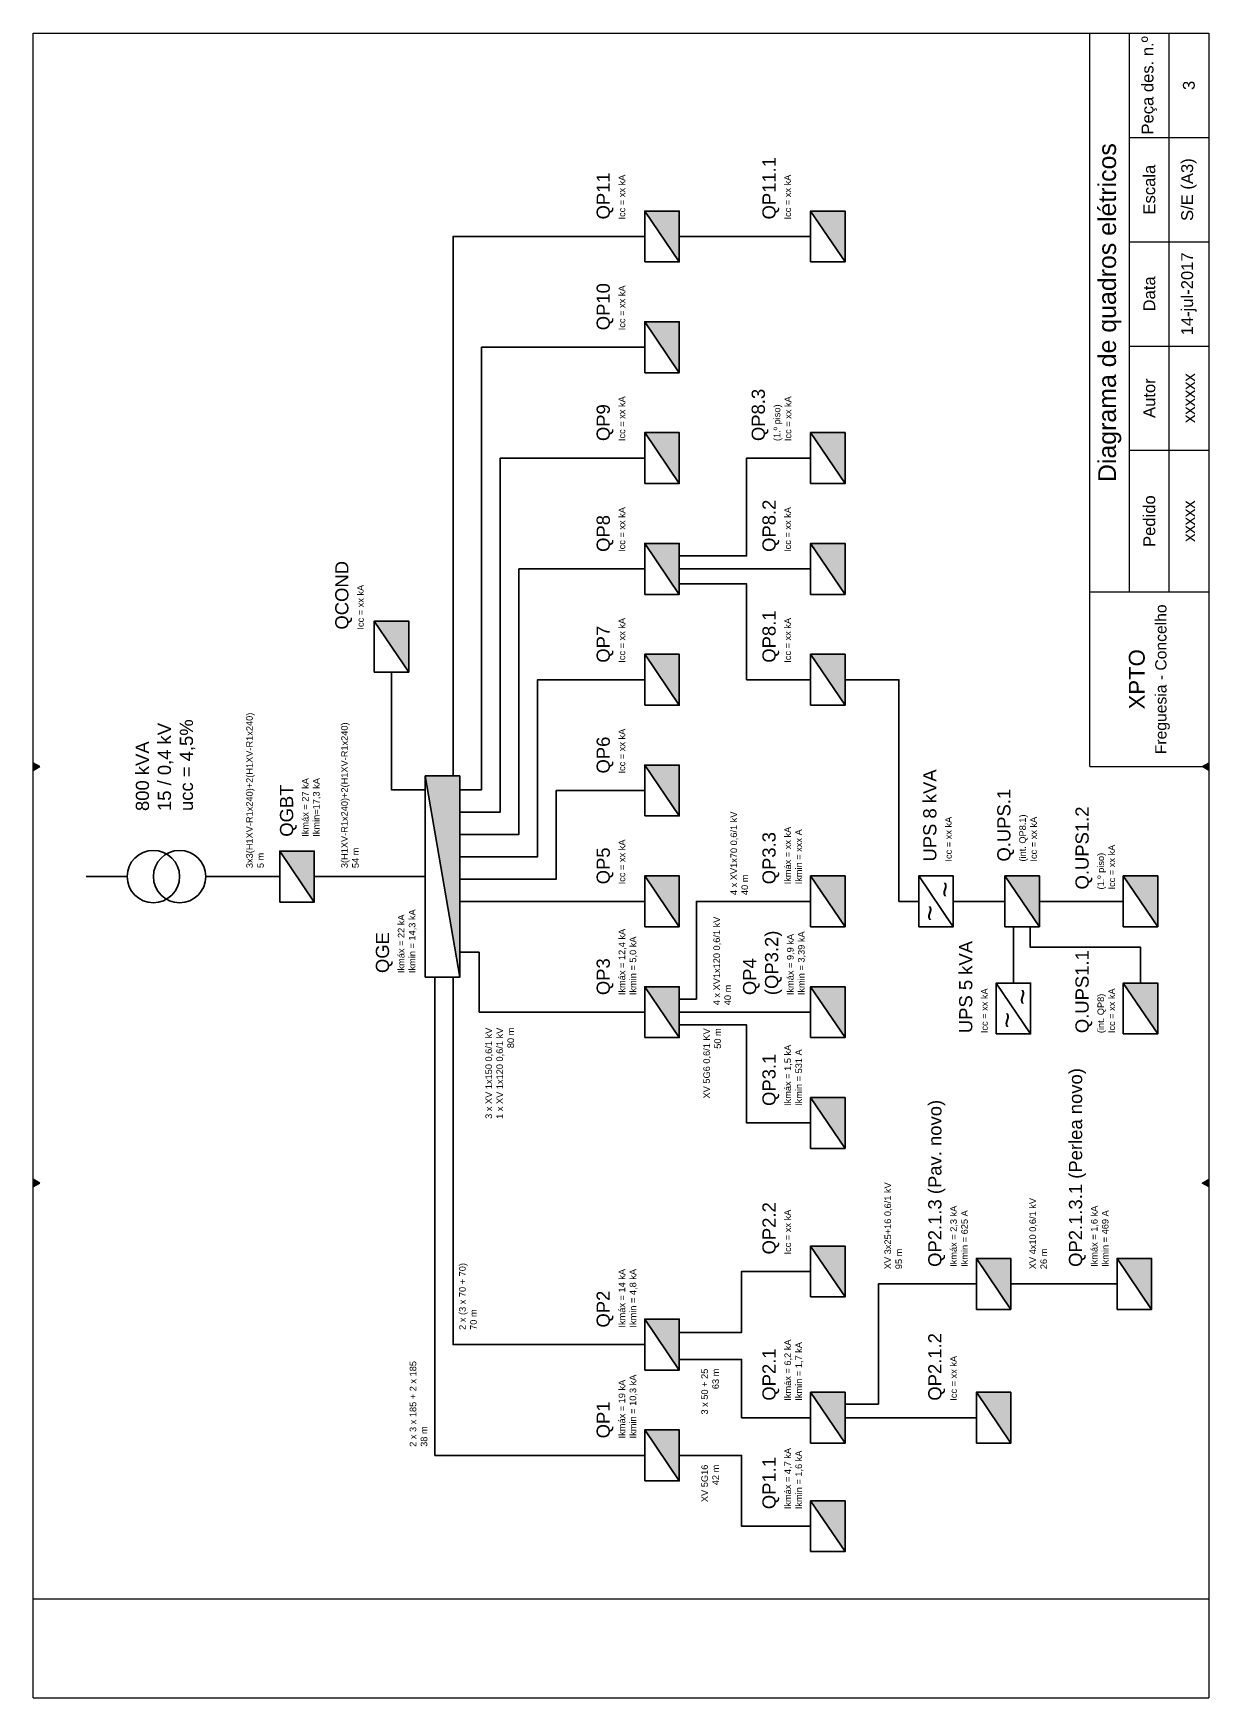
# Model space of a CAD drawing. Header units: millimetres. Extents: x -32 to 1412, y -324 to 2887.
# Drawn here: x 970.3 to 1148.5, y 1525.8 to 1778.1 of the extents above; entities that cross this region are included whole.
import ezdxf

# ---------------------------------------------------------------- set-up
doc = ezdxf.new("R2010")
doc.units = ezdxf.units.MM
doc.header["$LTSCALE"] = 0.5
doc.layers.get('0').update_dxf_attribs({"linetype": 'CONTINUOUS'})
doc.layers.add('ESQUADRIA', color=7, linetype='CONTINUOUS')
doc.layers.add('quadros eletricos', color=3, linetype='CONTINUOUS', lineweight=30)
doc.styles.add('Arial nw', font='ARIALN.TTF')
doc.styles.add('ITED_3', font='romans.shx', dxfattribs={"width": 0.9, "height": 0.1})

msp = doc.modelspace()

# ---------------------------------------------------------------- hatches: boundary and pattern name
for points in [[(971.284, 1666.91), (970.287, 1667.486), (970.287, 1666.334)], [(1147.514, 1666.91), (1148.511, 1667.486), (1148.511, 1666.334)], [(971.284, 1603.782), (970.287, 1604.358), (970.287, 1603.206)], [(1147.514, 1603.782), (1148.511, 1604.358), (1148.511, 1603.206)]]:
    msp.add_hatch(color=7).paths.add_polyline_path(points)
at = {"layer": 'quadros eletricos'}
for points in [[(1062.994, 1751.129), (1068.222, 1743.409), (1068.222, 1751.129)], [(1088.135, 1751.129), (1093.363, 1743.409), (1093.363, 1751.129)], [(1062.994, 1734.332), (1068.222, 1726.612), (1068.222, 1734.332)], [(1062.994, 1717.535), (1068.222, 1709.815), (1068.222, 1717.535)], [(1088.135, 1717.535), (1093.363, 1709.815), (1093.363, 1717.535)], [(1062.994, 1700.738), (1068.222, 1693.018), (1068.222, 1700.738)], [(1088.135, 1700.738), (1093.363, 1693.018), (1093.363, 1700.738)], [(1021.977, 1688.959), (1027.205, 1681.24), (1027.205, 1688.959)], [(1062.994, 1683.941), (1068.222, 1676.221), (1068.222, 1683.941)], [(1088.135, 1683.941), (1093.363, 1676.221), (1093.363, 1683.941)], [(1034.951, 1634.991), (1034.951, 1665.49), (1029.723, 1665.49)], [(1062.994, 1667.143), (1068.222, 1659.424), (1068.222, 1667.143)], [(1007.65, 1654.1), (1012.878, 1646.38), (1012.878, 1654.1)], [(1062.994, 1650.346), (1068.222, 1642.627), (1068.222, 1650.346)], [(1088.135, 1650.346), (1093.363, 1642.627), (1093.363, 1650.346)], [(1117.606, 1650.346), (1122.834, 1642.627), (1122.834, 1650.346)], [(1135.554, 1650.346), (1140.782, 1642.627), (1140.782, 1650.346)], [(1062.994, 1633.549), (1068.222, 1625.83), (1068.222, 1633.549)], [(1088.135, 1633.549), (1093.363, 1625.83), (1093.363, 1633.549)], [(1135.554, 1634.102), (1140.782, 1626.382), (1140.782, 1634.102)], [(1088.135, 1616.752), (1093.363, 1609.032), (1093.363, 1616.752)], [(1088.135, 1594.241), (1093.363, 1586.522), (1093.363, 1594.241)], [(1113.276, 1592.359), (1118.504, 1584.639), (1118.504, 1592.359)], [(1134.608, 1592.359), (1139.836, 1584.639), (1139.836, 1592.359)], [(1062.994, 1583.158), (1068.222, 1575.438), (1068.222, 1583.158)], [(1088.135, 1572.075), (1093.363, 1564.355), (1093.363, 1572.075)], [(1113.276, 1572.075), (1118.504, 1564.355), (1118.504, 1572.075)], [(1062.994, 1566.361), (1068.222, 1558.641), (1068.222, 1566.361)], [(1088.135, 1555.63), (1093.363, 1547.91), (1093.363, 1555.63)]]:
    msp.add_hatch(color=256, dxfattribs=at).paths.add_polyline_path(points)

# ---------------------------------------------------------------- linework, layer by layer
for p, q in [((1130.509, 1666.91), (1148.511, 1666.91)), ((1148.511, 1651.908), (1148.511, 1525.771))]:
    msp.add_line(p, q)
at = {"color": 7}
for points in [[(971.284, 1666.91), (970.287, 1667.486), (970.287, 1666.334)], [(1147.514, 1666.91), (1148.511, 1667.486), (1148.511, 1666.334)], [(971.284, 1603.782), (970.287, 1604.358), (970.287, 1603.206)], [(1147.514, 1603.782), (1148.511, 1604.358), (1148.511, 1603.206)]]:
    msp.add_lwpolyline(points, close=True, dxfattribs=at)
at = {"layer": 'ESQUADRIA'}
for p, q in [((970.287, 1525.771), (970.287, 1778.067)), ((970.287, 1778.067), (1148.511, 1778.067)), ((1130.509, 1666.91), (1130.509, 1778.067)), ((1136.51, 1693.378), (1136.51, 1778.067)), ((1142.511, 1693.378), (1142.511, 1778.067)), ((1148.511, 1778.067), (1148.511, 1651.908)), ((1136.51, 1762.267), (1148.511, 1762.267)), ((1136.51, 1746.466), (1148.511, 1746.466)), ((1136.51, 1730.665), (1148.511, 1730.665)), ((1136.51, 1714.864), (1148.511, 1714.864)), ((1136.51, 1693.378), (1136.51, 1714.864)), ((1130.509, 1693.378), (1148.511, 1693.378)), ((970.287, 1540.773), (1148.511, 1540.773)), ((970.287, 1525.771), (1148.511, 1525.771))]:
    msp.add_line(p, q, dxfattribs=at)
at = {"layer": 'quadros eletricos'}
for p, q in [((1068.222, 1743.409), (1062.994, 1751.129)), ((1093.363, 1743.409), (1088.135, 1751.129)), ((1068.222, 1747.269), (1088.135, 1747.269)), ((1068.222, 1726.612), (1062.994, 1734.332)), ((1068.222, 1709.815), (1062.994, 1717.535)), ((1093.363, 1709.815), (1088.135, 1717.535)), ((1068.222, 1693.018), (1062.994, 1700.738)), ((1093.363, 1693.018), (1088.135, 1700.738)), ((1027.205, 1681.24), (1021.977, 1688.959)), ((1068.222, 1676.221), (1062.994, 1683.941)), ((1093.363, 1676.221), (1088.135, 1683.941)), ((1034.951, 1634.991), (1029.723, 1665.49)), ((1068.222, 1659.424), (1062.994, 1667.143)), ((1012.878, 1646.38), (1007.65, 1654.1)), ((984.52, 1650.24), (978.326, 1650.24)), ((978.326, 1650.24), (984.52, 1650.24)), ((996.438, 1650.24), (1007.65, 1650.24)), ((1012.878, 1650.24), (1029.723, 1650.24)), ((1068.222, 1642.627), (1062.994, 1650.346)), ((1093.363, 1642.627), (1088.135, 1650.346)), ((1109.769, 1642.627), (1104.541, 1650.346)), ((1122.834, 1642.627), (1117.606, 1650.346)), ((1140.782, 1642.627), (1135.554, 1650.346)), ((1109.769, 1646.487), (1117.606, 1646.487)), ((1118.9, 1642.627), (1118.9, 1634.102)), ((1037.918, 1638.803), (1034.951, 1638.803)), ((1068.222, 1625.83), (1062.994, 1633.549)), ((1093.363, 1625.83), (1088.135, 1633.549)), ((1121.514, 1626.382), (1116.286, 1634.102)), ((1140.782, 1626.382), (1135.554, 1634.102)), ((1093.363, 1609.032), (1088.135, 1616.752)), ((1093.363, 1586.522), (1088.135, 1594.241)), ((1118.504, 1584.639), (1113.276, 1592.359)), ((1139.836, 1584.639), (1134.608, 1592.359)), ((1068.222, 1575.438), (1062.994, 1583.158)), ((1093.363, 1564.355), (1088.135, 1572.075)), ((1118.504, 1564.355), (1113.276, 1572.075)), ((1068.222, 1558.641), (1062.994, 1566.361)), ((1093.363, 1547.91), (1088.135, 1555.63))]:
    msp.add_line(p, q, dxfattribs=at)
at = {"layer": 'quadros eletricos', "ltscale": 10}
for p, q in [((1062.994, 1646.487), (1034.951, 1646.487)), ((1122.834, 1646.487), (1135.554, 1646.487)), ((1118.504, 1588.499), (1134.608, 1588.499))]:
    msp.add_line(p, q, dxfattribs=at)
at = {"layer": 'quadros eletricos'}
for points in [[(1062.994, 1743.409), (1062.994, 1751.129), (1068.222, 1751.129), (1068.222, 1743.409)], [(1088.135, 1743.409), (1088.135, 1751.129), (1093.363, 1751.129), (1093.363, 1743.409)], [(1062.994, 1726.612), (1062.994, 1734.332), (1068.222, 1734.332), (1068.222, 1726.612)], [(1062.994, 1709.815), (1062.994, 1717.535), (1068.222, 1717.535), (1068.222, 1709.815)], [(1088.135, 1709.815), (1088.135, 1717.535), (1093.363, 1717.535), (1093.363, 1709.815)], [(1062.994, 1693.018), (1062.994, 1700.738), (1068.222, 1700.738), (1068.222, 1693.018)], [(1088.135, 1693.018), (1088.135, 1700.738), (1093.363, 1700.738), (1093.363, 1693.018)], [(1021.977, 1681.24), (1021.977, 1688.959), (1027.205, 1688.959), (1027.205, 1681.24)], [(1062.994, 1676.221), (1062.994, 1683.941), (1068.222, 1683.941), (1068.222, 1676.221)], [(1088.135, 1676.221), (1088.135, 1683.941), (1093.363, 1683.941), (1093.363, 1676.221)], [(1029.723, 1634.991), (1029.723, 1665.49), (1034.951, 1665.49), (1034.951, 1634.991)], [(1062.994, 1659.424), (1062.994, 1667.143), (1068.222, 1667.143), (1068.222, 1659.424)], [(1007.65, 1646.38), (1007.65, 1654.1), (1012.878, 1654.1), (1012.878, 1646.38)], [(1062.994, 1642.627), (1062.994, 1650.346), (1068.222, 1650.346), (1068.222, 1642.627)], [(1088.135, 1642.627), (1088.135, 1650.346), (1093.363, 1650.346), (1093.363, 1642.627)], [(1104.541, 1642.627), (1104.541, 1650.346), (1109.769, 1650.346), (1109.769, 1642.627)], [(1117.606, 1642.627), (1117.606, 1650.346), (1122.834, 1650.346), (1122.834, 1642.627)], [(1135.554, 1642.627), (1135.554, 1650.346), (1140.782, 1650.346), (1140.782, 1642.627)], [(1062.994, 1625.83), (1062.994, 1633.549), (1068.222, 1633.549), (1068.222, 1625.83)], [(1088.135, 1625.83), (1088.135, 1633.549), (1093.363, 1633.549), (1093.363, 1625.83)], [(1116.286, 1626.382), (1116.286, 1634.102), (1121.514, 1634.102), (1121.514, 1626.382)], [(1135.554, 1626.382), (1135.554, 1634.102), (1140.782, 1634.102), (1140.782, 1626.382)], [(1088.135, 1609.032), (1088.135, 1616.752), (1093.363, 1616.752), (1093.363, 1609.032)], [(1088.135, 1586.522), (1088.135, 1594.241), (1093.363, 1594.241), (1093.363, 1586.522)], [(1113.276, 1584.639), (1113.276, 1592.359), (1118.504, 1592.359), (1118.504, 1584.639)], [(1134.608, 1584.639), (1134.608, 1592.359), (1139.836, 1592.359), (1139.836, 1584.639)], [(1062.994, 1575.438), (1062.994, 1583.158), (1068.222, 1583.158), (1068.222, 1575.438)], [(1088.135, 1564.355), (1088.135, 1572.075), (1093.363, 1572.075), (1093.363, 1564.355)], [(1113.276, 1564.355), (1113.276, 1572.075), (1118.504, 1572.075), (1118.504, 1564.355)], [(1062.994, 1558.641), (1062.994, 1566.361), (1068.222, 1566.361), (1068.222, 1558.641)], [(1088.135, 1547.91), (1088.135, 1555.63), (1093.363, 1555.63), (1093.363, 1547.91)]]:
    msp.add_lwpolyline(points, close=True, dxfattribs=at)
for points in [[(1062.994, 1751.129), (1068.222, 1743.409), (1068.222, 1751.129), (1062.994, 1751.129)], [(1088.135, 1751.129), (1093.363, 1743.409), (1093.363, 1751.129), (1088.135, 1751.129)], [(1033.932, 1665.49), (1033.932, 1747.269), (1062.994, 1747.269)], [(1062.994, 1734.332), (1068.222, 1726.612), (1068.222, 1734.332), (1062.994, 1734.332)], [(1062.994, 1717.535), (1068.222, 1709.815), (1068.222, 1717.535), (1062.994, 1717.535)], [(1088.135, 1717.535), (1093.363, 1709.815), (1093.363, 1717.535), (1088.135, 1717.535)], [(1068.222, 1698.852), (1078.452, 1698.852), (1078.452, 1713.675), (1088.135, 1713.675)], [(1062.994, 1700.738), (1068.222, 1693.018), (1068.222, 1700.738), (1062.994, 1700.738)], [(1088.135, 1700.738), (1093.363, 1693.018), (1093.363, 1700.738), (1088.135, 1700.738)], [(1068.222, 1696.878), (1088.135, 1696.878)], [(1068.222, 1694.61), (1078.452, 1694.61), (1078.452, 1680.081), (1088.135, 1680.081)], [(1021.977, 1688.959), (1027.205, 1681.24), (1027.205, 1688.959), (1021.977, 1688.959)], [(1062.994, 1683.941), (1068.222, 1676.221), (1068.222, 1683.941), (1062.994, 1683.941)], [(1088.135, 1683.941), (1093.363, 1676.221), (1093.363, 1683.941), (1088.135, 1683.941)], [(1029.723, 1663.394), (1024.591, 1663.394), (1024.591, 1681.24)], [(1034.951, 1634.991), (1034.951, 1665.49), (1029.723, 1665.49), (1034.951, 1634.991)], [(1062.994, 1667.143), (1068.222, 1659.424), (1068.222, 1667.143), (1062.994, 1667.143)], [(1007.65, 1654.1), (1012.878, 1646.38), (1012.878, 1654.1), (1007.65, 1654.1)], [(1062.994, 1650.346), (1068.222, 1642.627), (1068.222, 1650.346), (1062.994, 1650.346)], [(1088.135, 1650.346), (1093.363, 1642.627), (1093.363, 1650.346), (1088.135, 1650.346)], [(1117.606, 1650.346), (1122.834, 1642.627), (1122.834, 1650.346), (1117.606, 1650.346)], [(1135.554, 1650.346), (1140.782, 1642.627), (1140.782, 1650.346), (1135.554, 1650.346)], [(1121.462, 1642.627), (1121.462, 1639.521), (1138.168, 1639.521), (1138.168, 1634.102)], [(1037.918, 1638.803), (1037.918, 1629.689), (1062.994, 1629.689)], [(1031.187, 1634.991), (1031.187, 1562.501), (1062.994, 1562.501)], [(1062.994, 1579.298), (1033.932, 1579.298), (1033.932, 1634.991)], [(1062.994, 1633.549), (1068.222, 1625.83), (1068.222, 1633.549), (1062.994, 1633.549)], [(1088.135, 1633.549), (1093.363, 1625.83), (1093.363, 1633.549), (1088.135, 1633.549)], [(1135.554, 1634.102), (1140.782, 1626.382), (1140.782, 1634.102), (1135.554, 1634.102)], [(1088.135, 1616.752), (1093.363, 1609.032), (1093.363, 1616.752), (1088.135, 1616.752)], [(1088.135, 1594.241), (1093.363, 1586.522), (1093.363, 1594.241), (1088.135, 1594.241)], [(1113.276, 1592.359), (1118.504, 1584.639), (1118.504, 1592.359), (1113.276, 1592.359)], [(1134.608, 1592.359), (1139.836, 1584.639), (1139.836, 1592.359), (1134.608, 1592.359)], [(1068.222, 1581.155), (1077.68, 1581.155), (1077.68, 1590.381), (1088.135, 1590.381)], [(1093.363, 1570.286), (1098.422, 1570.286), (1098.422, 1588.499), (1113.276, 1588.499)], [(1062.994, 1583.158), (1068.222, 1575.438), (1068.222, 1583.158), (1062.994, 1583.158)], [(1068.222, 1577.055), (1077.68, 1577.055), (1077.68, 1568.215), (1088.135, 1568.215)], [(1088.135, 1572.075), (1093.363, 1564.355), (1093.363, 1572.075), (1088.135, 1572.075)], [(1113.276, 1572.075), (1118.504, 1564.355), (1118.504, 1572.075), (1113.276, 1572.075)], [(1093.363, 1568.215), (1113.276, 1568.215)], [(1062.994, 1566.361), (1068.222, 1558.641), (1068.222, 1566.361), (1062.994, 1566.361)], [(1088.135, 1555.63), (1093.363, 1547.91), (1093.363, 1555.63), (1088.135, 1555.63)]]:
    msp.add_lwpolyline(points, dxfattribs=at)
at = {"layer": 'quadros eletricos', "ltscale": 10}
for points in [[(1062.994, 1730.472), (1038.259, 1730.472), (1038.259, 1663.394), (1034.951, 1663.394)], [(1062.994, 1713.675), (1041.093, 1713.675), (1041.093, 1660.012), (1034.951, 1660.012)], [(1062.994, 1696.878), (1043.926, 1696.878), (1043.926, 1656.631), (1034.951, 1656.631)], [(1062.994, 1680.081), (1046.76, 1680.081), (1046.76, 1653.249), (1034.951, 1653.249)], [(1104.541, 1646.487), (1101.54, 1646.487), (1101.54, 1680.081), (1093.363, 1680.081)], [(1062.994, 1663.284), (1049.594, 1663.284), (1049.594, 1649.868), (1034.951, 1649.868)], [(1068.222, 1631.67), (1070.838, 1631.67), (1070.838, 1646.487), (1088.135, 1646.487)], [(1068.222, 1629.689), (1088.135, 1629.689)], [(1068.222, 1627.759), (1078.452, 1627.759), (1078.452, 1612.892), (1088.135, 1612.892)], [(1088.135, 1551.77), (1077.68, 1551.77), (1077.68, 1562.501), (1068.222, 1562.501)]]:
    msp.add_lwpolyline(points, dxfattribs=at)
at = {"layer": 'quadros eletricos'}
for centre in [(988.492, 1650.24), (992.465, 1650.24)]:
    msp.add_circle(centre, 3.973, dxfattribs=at)

# ---------------------------------------------------------------- texts
at = {"layer": 'ESQUADRIA', "attachment_point": 5, "rotation": 90, "style": 'ITED_3'}
for s, width, heights, insert, char_height in [('{\\fArial|b0|i0|c0|p34;\\W1;Peça des. n.º}', 15.75533, [0], (1139.51, 1770.167), 1.80025), ('{\\fArial|b0|i0|c0|p34;\\W1;3}', 4.07958, [4.336], (1145.511, 1770.167), 1.80025), ('{\\fArial|b0|i0|c0|p34;\\W1;Diagrama de quadros elétricos}', 83.62114, [5.133], (1133.509, 1735.723), 2.70037), ('{\\fArial|b0|i0|c0|p34;\\W1;S/E (A3)}', 15.21382, [5.627], (1145.511, 1754.366), 1.80025), ('{\\fArial|b0|i0|c0|p34;\\W1;Escala}', 3.38711, [0], (1139.51, 1754.366), 1.80025), ('{\\fArial|b0|i0|c0|p34;\\W1;14-jul-2017}', 15.14479, [3.742], (1145.511, 1738.566), 1.80025), ('{\\fArial|b0|i0|c0|p34;\\W1;Data}', 3.38711, [0], (1139.51, 1738.566), 1.80025), ('{\\fArial|b0|i0|c0|p34;\\W1;Autor}', 3.38711, [0], (1139.51, 1722.765), 1.80025), ('{\\fArial|b0|i0|c0|p34;\\W1;xxxxxx}', 12.95603, [0], (1145.511, 1722.765), 1.80025), ('{\\fArial|b0|i0|c0|p34;\\W1;Pedido}', 3.38711, [0.655], (1139.51, 1704.121), 1.80025), ('{\\fArial|b0|i0|c0|p34;\\W1;xxxxx}', 18.13399, [0], (1145.511, 1704.121), 1.80025), ('{\\fArial|b0|i0|c0|p34;\\W1;XPTO\\P\\H0.70824x;Freguesia - Concelho}', 25.11269, [13.135], (1139.51, 1680.144), 2.40033)]:
    msp.add_mtext_dynamic_manual_height_columns(s, width=width, gutter_width=0.5, heights=heights, dxfattribs=dict(at, insert=insert, char_height=char_height))
at = {"layer": 'quadros eletricos', "rotation": 90, "style": 'Arial nw'}
for s, width, heights, insert, char_height, attachment_point in [('{\\fArial|b0|i0|c0|p34;QP11.1\\P\\H0.5x;Icc = xx kA}', 19.82933, [0], (1080.843, 1749.848), 2, 1), ('{\\fArial|b0|i0|c0|p34;QP11\\P\\H0.5x;Icc = xx kA}', 19.82933, [0], (1055.702, 1749.848), 2, 1), ('{\\fArial|b0|i0|c0|p34;QP10\\P\\H0.5x;Icc = xx kA}', 19.82933, [0], (1055.702, 1733.051), 2, 1), ('{\\fArial|b0|i0|c0|p34;QP8.3\\P\\H0.5x;(1.º piso)\\H2x;\\P\\H0.5x;Icc = xx kA}', 19.82933, [0], (1085.228, 1716.254), 2, 7), ('{\\fArial|b0|i0|c0|p34;QP9\\P\\H0.5x;Icc = xx kA}', 19.82933, [0], (1055.702, 1716.254), 2, 1), ('{\\fArial|b0|i0|c0|p34;QP8\\P\\H0.5x;Icc = xx kA}', 19.82933, [0], (1055.702, 1699.457), 2, 1), ('{\\fArial|b0|i0|c0|p34;QP8.2\\P\\H0.5x;Icc = xx kA}', 19.82933, [0], (1080.843, 1699.457), 2, 1), ('{\\fArial|b0|i0|c0|p34;QCOND\\P\\H0.5x;Icc = xx kA}', 19.82933, [0], (1016.069, 1687.679), 2, 1), ('{\\fArial|b0|i0|c0|p34;QP8.1\\P\\H0.5x;Icc = xx kA}', 19.82933, [0], (1080.843, 1682.66), 2, 1), ('{\\fArial|b0|i0|c0|p34;QP7\\P\\H0.5x;Icc = xx kA}', 19.82933, [0], (1055.702, 1682.66), 2, 1), ('{\\fArial|b0|i0|c0|p34;800 kVA\\P15 / 0,4 kV\\Pucc = 4,5%}', 19.82933, [0], (985.832, 1660.177), 2, 1), ('{\\fArial|b0|i0|c0|p34;3x3(H1XV-R1x240)+2(H1XV-R1x240)\\P5 m}', 24.556, [3.376], (1002.569, 1651.521), 1, 1), ('{\\fArial|b0|i0|c0|p34;3(H1XV-R1x240)+2(H1XV-R1x240)\\P54 m}', 22.60093, [3.436], (1016.97, 1651.521), 1, 1), ('{\\fArial|b0|i0|c0|p34;QP6\\P\\H0.5x;Icc = xx kA}', 19.82933, [0], (1055.702, 1665.863), 2, 1), ('{\\fArial|b0|i0|c0|p34;QGBT\\P\\H0.5x;Ikmáx = 27 kA\\PIkmin=17,3 kA}', 23.93914, [7.212], (1007.692, 1656.275), 2, 1), ('{\\fArial|b0|i0|c0|p34;UPS 8 kVA\\P\\H0.5x;Icc = xx kA}', 19.82933, [0], (1105.22, 1652.517), 2, 1), ('{\\fArial|b0|i0|c0|p34;Q.UPS.1\\P\\H0.5x;(int. QP8.1)\\H2x;\\P\\H0.5x;Icc = xx kA}', 19.82933, [0], (1122.466, 1652.517), 2, 7), ('{\\fArial|b0|i0|c0|p34;Q.UPS1.2\\P\\H0.5x;(1.º piso)\\H2x;\\P\\H0.5x;Icc = xx kA}', 19.82933, [0], (1134.325, 1648.283), 2, 7), ('{\\fArial|b0|i0|c0|p34;4 x XV1x70 0,6/1 kV\\P40 m}', 22.09243, [5.23], (1075.998, 1647.44), 1, 1), ('{\\fArial|b0|i0|c0|p34;QP3.3\\P\\H0.5x;Ikmáx = xx kA\\PIkmin = xxx A}', 19.82933, [7.752], (1080.843, 1649.066), 2, 1), ('{\\fArial|b0|i0|c0|p34;QP5\\P\\H0.5x;Icc = xx kA}', 19.82933, [0], (1055.702, 1649.066), 2, 1), ('{\\fArial|b0|i0|c0|p34;~}', 3.88031, [0], (1106.981, 1647.044), 3, 1), ('{\\fArial|b0|i0|c0|p34;QGE\\P\\H0.5x;Ikmáx = 22 kA\\PIkmin = 14,3 kA}', 19.82933, [7.047], (1022.23, 1635.613), 2, 1), ('{\\fArial|b0|i0|c0|p34;~}', 3.88031, [0], (1104.667, 1643.491), 3, 1), ('{\\fArial|b0|i0|c0|p34;4 x XV1x120 0,6/1 kV\\P40 m}', 22.09243, [5.23], (1073.406, 1630.733), 1, 1), ('{\\fArial|b0|i0|c0|p34;QP3\\P\\H0.5x;Ikmáx = 12,4 kA\\PIkmin = 5,0 kA}', 19.82933, [0], (1055.702, 1632.269), 2, 1), ('{\\fArial|b0|i0|c0|p34;QP4\\P(QP3.2)\\P\\H0.5x;Ikmáx = 9,9 kA\\PIkmin = 3,39 kA}', 19.82933, [0], (1087.419, 1632.269), 2, 7), ('{\\fArial|b0|i0|c0|p34;UPS 5 kVA\\P\\H0.5x;Icc = xx kA}', 19.82933, [0], (1110.672, 1626.506), 2, 1), ('{\\fArial|b0|i0|c0|p34;Q.UPS1.1\\P\\H0.5x;(int. QP8)\\H2x;\\P\\H0.5x;Icc = xx kA}', 19.82933, [0], (1134.325, 1626.506), 2, 7), ('{\\fArial|b0|i0|c0|p34;~}', 3.88031, [0], (1118.726, 1630.799), 3, 1), ('{\\fArial|b0|i0|c0|p34;3 x XV 1x150 0,6/1 kV\\P1 x XV 1x120 0,6/1 kV\\P80 m}', 17.79356, [6.008], (1038.842, 1627.334), 1, 3), ('{\\fArial|b0|i0|c0|p34;~}', 3.88031, [0], (1116.412, 1627.246), 3, 1), ('{\\fArial|b0|i0|c0|p34;XV 5G6 0,6/1 KV\\P50 m}', 22.09243, [5.23], (1073.223, 1627.241), 1, 6), ('{\\fArial|b0|i0|c0|p34;QP3.1\\P\\H0.5x;Ikmáx = 1,5 kA\\PIkmin = 531 A}', 19.82933, [7.752], (1080.843, 1615.472), 2, 1), ('{\\fArial|b0|i0|c0|p34;QP2.1.3.1 (Perlea novo)\\P\\H0.5x;Ikmáx = 1,6 kA\\PIkmin = 469 A}', 51.82792, [6.962], (1127.316, 1591.078), 2, 1), ('{\\fArial|b0|i0|c0|p34;QP2.1.3 (Pav. novo)\\P\\H0.5x;Ikmáx = 2,3 kA\\PIkmin = 625 A}', 26.0877, [0], (1105.984, 1591.078), 2, 1), ('{\\fArial|b0|i0|c0|p34;XV 3x25+16 0,6/1 kV\\P95 m}', 47.20186, [3.436], (1099.347, 1590.728), 1, 1), ('{\\fArial|b0|i0|c0|p34;QP2.2\\P\\H0.5x;Icc = xx kA}', 19.82933, [0], (1080.843, 1592.961), 2, 1), ('{\\fArial|b0|i0|c0|p34;XV 4x10 0,6/1 kV\\P26 m}', 47.20186, [3.436], (1121.325, 1590.728), 1, 1), ('{\\fArial|b0|i0|c0|p34;2 x (3 x 70 + 70)\\P70 m}', 47.20186, [3.436], (1034.856, 1581.527), 1, 1), ('{\\fArial|b0|i0|c0|p34;QP2\\P\\H0.5x;Ikmáx = 14 kA\\PIkmin = 4,8 kA}', 19.82933, [0], (1055.702, 1581.877), 2, 1), ('{\\fArial|b0|i0|c0|p34;QP2.1\\P\\H0.5x;Ikmáx = 6,2 kA\\PIkmin = 1,7 kA}', 19.82933, [0], (1080.843, 1570.794), 2, 1), ('{\\fArial|b0|i0|c0|p34;QP2.1.2\\P\\H0.5x;Icc = xx kA}', 19.82933, [0], (1105.984, 1570.794), 2, 1), ('{\\fArial|b0|i0|c0|p34;2 x 3 x 185 + 2 x 185\\P38 m}', 47.20186, [3.436], (1027.358, 1563.798), 1, 1), ('{\\fArial|b0|i0|c0|p34;QP1\\P\\H0.5x;Ikmáx = 19 kA\\PIkmin = 10,3 kA}', 19.82933, [0], (1055.702, 1565.08), 2, 1), ('{\\fArial|b0|i0|c0|p34;3 x 50 + 25\\P63 m}', 12.61764, [5.517], (1072.914, 1575.644), 1, 6), ('{\\fArial|b0|i0|c0|p34;QP1.1\\P\\H0.5x;Ikmáx = 4,7 kA\\PIkmin = 1,6 kA}', 19.82933, [0], (1080.843, 1554.349), 2, 1), ('{\\fArial|b0|i0|c0|p34;XV 5G16\\P42 m}', 12.61764, [5.517], (1072.914, 1561.09), 1, 6)]:
    msp.add_mtext_dynamic_manual_height_columns(s, width=width, gutter_width=2, heights=heights, dxfattribs=dict(at, insert=insert, char_height=char_height, attachment_point=attachment_point))

doc.saveas('drawing.dxf')
